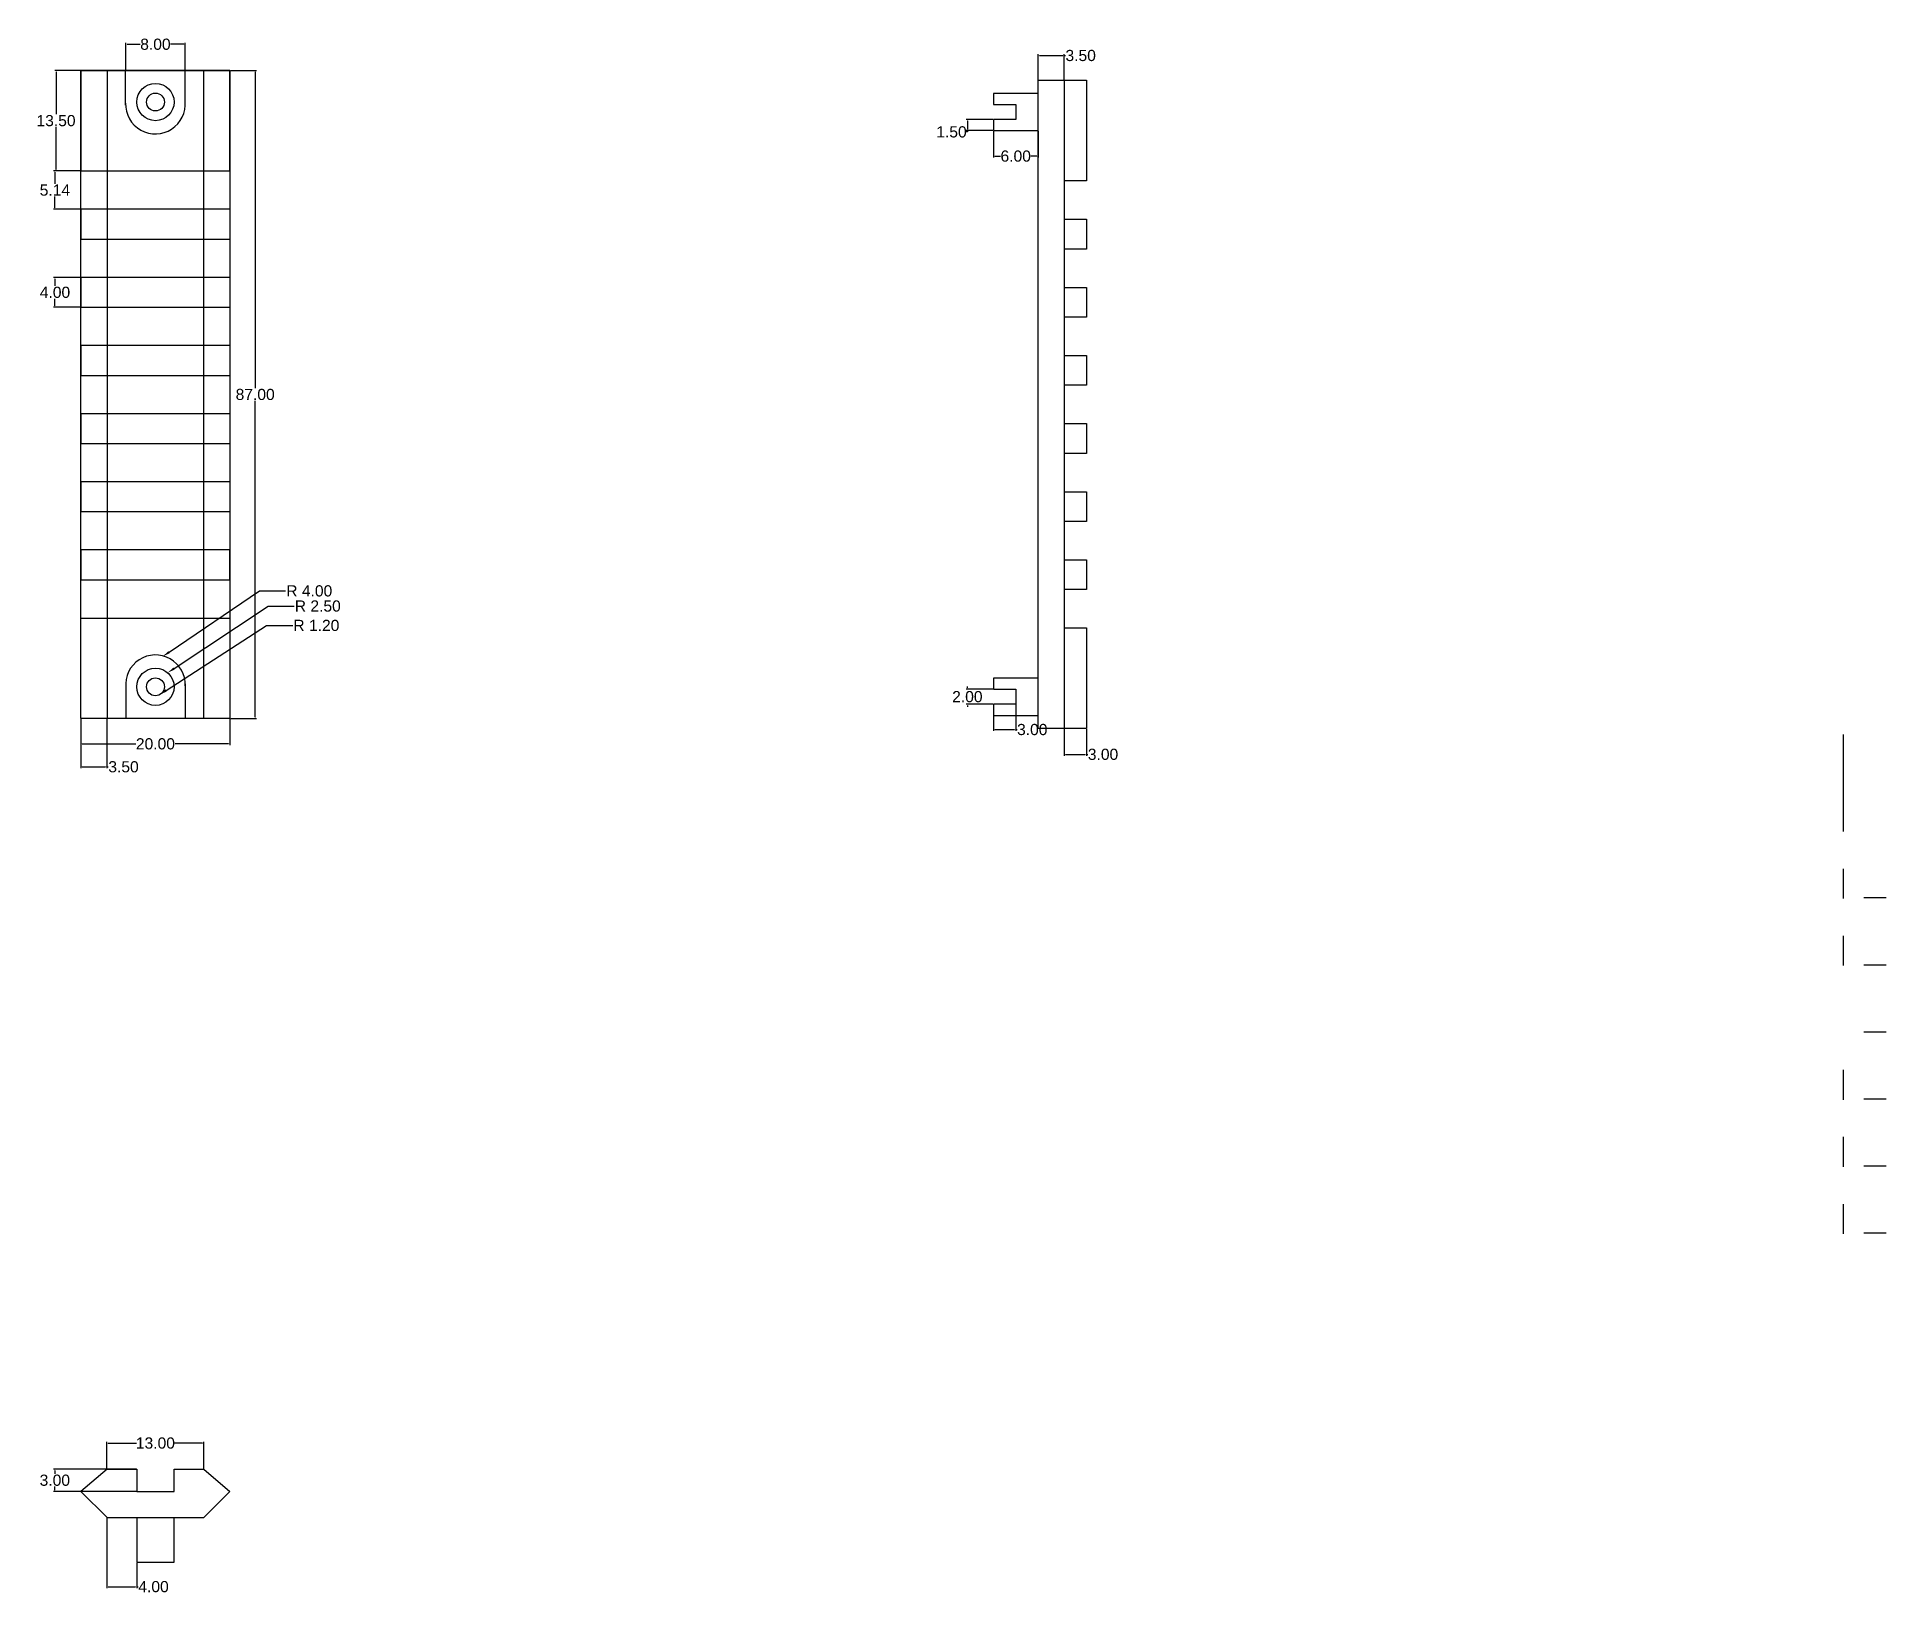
# Model space of a CAD drawing. Header units: millimetres. Extents: x 53 to 302, y 35 to 244.
import ezdxf
from ezdxf import colors
from ezdxf.entities.mleader import LeaderData, LeaderLine
from ezdxf.math import Vec2, Vec3

# ---------------------------------------------------------------- set-up
doc = ezdxf.new("R2010")
doc.units = ezdxf.units.MM
doc.header["$MEASUREMENT"] = 0
for name, color, linetype in [('atașare pe pistol', 6, 'Continuous'), ('corpul principal', 221, 'Continuous'), ('dimensiuni', 92, 'Continuous'), ('Layer2', 6, 'Continuous'), ('parte superioara', 221, 'Continuous'), ('șina', 5, 'Continuous')]:
    doc.layers.add(name, color=color, linetype=linetype)
doc.styles.get("Standard").update_dxf_attribs({"font": 'arial.ttf'})
doc.dimstyles.get("Standard").update_dxf_attribs({"dimtxt": 0.18, "dimasz": 0.18, "dimexe": 0.18, "dimexo": 0.0625, "dimgap": 0.09, "dimtad": 0, "dimtih": 1, "dimtoh": 1, "dimdec": 4, "dimzin": 0, "dimdsep": 46, "dimtxsty": 'Standard', "dimcen": 0.09, "dimadec": 0, "dimazin": 0, "dimtfac": 1, "dimtdec": 4, "dimtofl": 0, "dimtmove": 0, "dimatfit": 3, "dimfxl": 1, "dimtolj": 1, "dimtzin": 0, "dimarcsym": 0})

# ---------------------------------------------------------------- blocks, each defined once
blk = doc.blocks.new('*D2')
at = {"layer": 'Defpoints', "color": 0, "transparency": 16777216}
for p in [(79.27, 239.96), (79.27, 152.96), (82.66, 152.96)]:
    blk.add_point(p, dxfattribs=at)
at = {"layer": 'dimensiuni', "color": 0, "lineweight": -2, "transparency": 16777216}
for p, q in [((79.34, 239.96), (82.84, 239.96)), ((82.66, 239.78), (82.66, 197.31)), ((82.66, 153.14), (82.66, 195.6)), ((79.34, 152.96), (82.84, 152.96))]:
    blk.add_line(p, q, dxfattribs=at)
at = {"layer": 'dimensiuni', "color": 0, "transparency": 16777216}
for points in [[(82.63, 239.78), (82.69, 239.78), (82.66, 239.96)], [(82.63, 153.14), (82.69, 153.14), (82.66, 152.96)]]:
    blk.add_solid(points, dxfattribs=at)
at = {"layer": 'dimensiuni', "color": 0, "transparency": 16777216, "insert": (82.66, 196.46), "char_height": 1.5, "attachment_point": 5}
blk.add_mtext('\\A1;87.00', dxfattribs=at)
blk = doc.blocks.new('*D3')
at = {"layer": 'Defpoints', "color": 0, "transparency": 16777216}
for p in [(59.27, 239.96), (55.93, 226.46), (59.27, 226.46)]:
    blk.add_point(p, dxfattribs=at)
at = {"layer": 'dimensiuni', "color": 0, "lineweight": -2, "transparency": 16777216}
for p, q in [((59.21, 239.96), (55.75, 239.96)), ((55.93, 239.78), (55.93, 234.07)), ((55.93, 226.64), (55.93, 232.35)), ((59.21, 226.46), (55.75, 226.46))]:
    blk.add_line(p, q, dxfattribs=at)
at = {"layer": 'dimensiuni', "color": 0, "transparency": 16777216}
for points in [[(55.9, 239.78), (55.96, 239.78), (55.93, 239.96)], [(55.9, 226.64), (55.96, 226.64), (55.93, 226.46)]]:
    blk.add_solid(points, dxfattribs=at)
at = {"layer": 'dimensiuni', "color": 0, "transparency": 16777216, "insert": (55.93, 233.21), "char_height": 1.5, "attachment_point": 5}
blk.add_mtext('\\A1;13.50', dxfattribs=at)
blk = doc.blocks.new('*D4')
at = {"layer": 'Defpoints', "color": 0, "transparency": 16777216}
for p in [(59.27, 212.17), (55.79, 208.17), (59.27, 208.17)]:
    blk.add_point(p, dxfattribs=at)
at = {"layer": 'dimensiuni', "color": 0, "lineweight": -2, "transparency": 16777216}
for p, q in [((59.21, 212.17), (55.61, 212.17)), ((55.79, 211.99), (55.79, 211.03)), ((55.79, 208.35), (55.79, 209.32)), ((59.21, 208.17), (55.61, 208.17))]:
    blk.add_line(p, q, dxfattribs=at)
at = {"layer": 'dimensiuni', "color": 0, "transparency": 16777216}
for points in [[(55.76, 211.99), (55.82, 211.99), (55.79, 212.17)], [(55.76, 208.35), (55.82, 208.35), (55.79, 208.17)]]:
    blk.add_solid(points, dxfattribs=at)
at = {"layer": 'dimensiuni', "color": 0, "transparency": 16777216, "insert": (55.79, 210.17), "char_height": 1.5, "attachment_point": 5}
blk.add_mtext('\\A1;4.00', dxfattribs=at)
blk = doc.blocks.new('*D5')
at = {"layer": 'Defpoints', "color": 0, "transparency": 16777216}
for p in [(59.27, 226.46), (55.78, 221.32), (59.27, 221.32)]:
    blk.add_point(p, dxfattribs=at)
at = {"layer": 'dimensiuni', "color": 0, "lineweight": -2, "transparency": 16777216}
for p, q in [((59.21, 226.46), (55.6, 226.46)), ((55.78, 226.28), (55.78, 224.74)), ((59.21, 221.32), (55.6, 221.32)), ((55.78, 221.5), (55.78, 223.03))]:
    blk.add_line(p, q, dxfattribs=at)
at = {"layer": 'dimensiuni', "color": 0, "transparency": 16777216}
for points in [[(55.75, 226.28), (55.81, 226.28), (55.78, 226.46)], [(55.75, 221.5), (55.81, 221.5), (55.78, 221.32)]]:
    blk.add_solid(points, dxfattribs=at)
at = {"layer": 'dimensiuni', "color": 0, "transparency": 16777216, "insert": (55.78, 223.89), "char_height": 1.5, "attachment_point": 5}
blk.add_mtext('\\A1;5.14', dxfattribs=at)
blk = doc.blocks.new('*D6')
at = {"layer": 'Defpoints', "color": 0, "transparency": 16777216}
for p in [(73.26, 243.46), (65.28, 239.98), (73.26, 239.96)]:
    blk.add_point(p, dxfattribs=at)
at = {"layer": 'dimensiuni', "color": 0, "lineweight": -2, "transparency": 16777216}
for p, q in [((65.28, 240.05), (65.28, 243.64)), ((65.46, 243.46), (67.23, 243.46)), ((73.08, 243.46), (71.3, 243.46)), ((73.26, 240.02), (73.26, 243.64))]:
    blk.add_line(p, q, dxfattribs=at)
at = {"layer": 'dimensiuni', "color": 0, "transparency": 16777216}
for points in [[(65.46, 243.49), (65.46, 243.43), (65.28, 243.46)], [(73.08, 243.49), (73.08, 243.43), (73.26, 243.46)]]:
    blk.add_solid(points, dxfattribs=at)
at = {"layer": 'dimensiuni', "color": 0, "transparency": 16777216, "insert": (69.27, 243.46), "char_height": 1.5, "attachment_point": 5}
blk.add_mtext('\\A1;{\\fArial|b0|i0|c238|p34;8.00}', dxfattribs=at)
blk = doc.blocks.new('*D7')
at = {"layer": 'Defpoints', "color": 0, "transparency": 16777216}
for p in [(181.74, 231.88), (187.74, 231.88), (181.74, 228.45)]:
    blk.add_point(p, dxfattribs=at)
at = {"layer": 'dimensiuni', "color": 0, "lineweight": -2, "transparency": 16777216}
for p, q in [((181.74, 231.81), (181.74, 228.27)), ((187.74, 231.81), (187.74, 228.27)), ((181.92, 228.45), (182.7, 228.45)), ((187.56, 228.45), (186.78, 228.45))]:
    blk.add_line(p, q, dxfattribs=at)
at = {"layer": 'dimensiuni', "color": 0, "transparency": 16777216}
for points in [[(181.92, 228.48), (181.92, 228.42), (181.74, 228.45)], [(187.56, 228.48), (187.56, 228.42), (187.74, 228.45)]]:
    blk.add_solid(points, dxfattribs=at)
at = {"layer": 'dimensiuni', "color": 0, "transparency": 16777216, "insert": (184.74, 228.45), "char_height": 1.5, "attachment_point": 5}
blk.add_mtext('\\A1;6.00', dxfattribs=at)
blk = doc.blocks.new('*D8')
at = {"layer": 'Defpoints', "color": 0, "transparency": 16777216}
for p in [(181.74, 233.38), (178.27, 231.88), (181.74, 231.88)]:
    blk.add_point(p, dxfattribs=at)
at = {"layer": 'dimensiuni', "color": 0, "lineweight": -2, "transparency": 16777216}
for p, q in [((181.68, 233.38), (178.09, 233.38)), ((181.68, 231.88), (178.09, 231.88)), ((178.27, 231.7), (178.09, 231.7)), ((178.27, 233.2), (178.27, 232.06)), ((178.27, 231.88), (178.27, 231.7))]:
    blk.add_line(p, q, dxfattribs=at)
at = {"layer": 'dimensiuni', "color": 0, "transparency": 16777216}
for points in [[(178.24, 233.2), (178.3, 233.2), (178.27, 233.38)], [(178.24, 232.06), (178.3, 232.06), (178.27, 231.88)]]:
    blk.add_solid(points, dxfattribs=at)
at = {"layer": 'dimensiuni', "color": 0, "transparency": 16777216, "insert": (176.12, 231.7), "char_height": 1.5, "attachment_point": 5}
blk.add_mtext('\\A1;1.50', dxfattribs=at)
blk = doc.blocks.new('*D9')
at = {"layer": 'Defpoints', "color": 0, "transparency": 16777216}
for p in [(181.74, 156.9), (178.25, 154.9), (181.74, 154.9)]:
    blk.add_point(p, dxfattribs=at)
at = {"layer": 'dimensiuni', "color": 0, "lineweight": -2, "transparency": 16777216}
for p, q in [((181.68, 156.9), (178.07, 156.9)), ((178.25, 157.08), (178.25, 157.26)), ((181.68, 154.9), (178.07, 154.9)), ((178.25, 154.72), (178.25, 154.54))]:
    blk.add_line(p, q, dxfattribs=at)
at = {"layer": 'dimensiuni', "color": 0, "transparency": 16777216}
for points in [[(178.22, 157.08), (178.28, 157.08), (178.25, 156.9)], [(178.22, 154.72), (178.28, 154.72), (178.25, 154.9)]]:
    blk.add_solid(points, dxfattribs=at)
at = {"layer": 'dimensiuni', "color": 0, "transparency": 16777216, "insert": (178.25, 155.9), "char_height": 1.5, "attachment_point": 5}
blk.add_mtext('\\A1;2.00', dxfattribs=at)
blk = doc.blocks.new('*D10')
at = {"layer": 'Defpoints', "color": 0, "transparency": 16777216}
for p in [(181.74, 154.9), (184.74, 154.9), (184.74, 151.49)]:
    blk.add_point(p, dxfattribs=at)
at = {"layer": 'dimensiuni', "color": 0, "lineweight": -2, "transparency": 16777216}
for p, q in [((181.74, 154.84), (181.74, 151.31)), ((184.74, 154.84), (184.74, 151.31)), ((181.92, 151.49), (184.56, 151.49)), ((184.74, 151.49), (184.92, 151.49))]:
    blk.add_line(p, q, dxfattribs=at)
at = {"layer": 'dimensiuni', "color": 0, "transparency": 16777216}
for points in [[(181.92, 151.52), (181.92, 151.46), (181.74, 151.49)], [(184.56, 151.52), (184.56, 151.46), (184.74, 151.49)]]:
    blk.add_solid(points, dxfattribs=at)
at = {"layer": 'dimensiuni', "color": 0, "transparency": 16777216, "insert": (186.96, 151.49), "char_height": 1.5, "attachment_point": 5}
blk.add_mtext('\\A1;3.00', dxfattribs=at)
blk = doc.blocks.new('*D12')
at = {"layer": 'Defpoints', "color": 0, "transparency": 16777216}
for p in [(62.77, 45.74), (66.78, 39.74), (66.78, 36.46)]:
    blk.add_point(p, dxfattribs=at)
at = {"layer": 'dimensiuni', "color": 0, "lineweight": -2, "transparency": 16777216}
for p, q in [((62.77, 45.68), (62.77, 36.28)), ((66.78, 39.68), (66.78, 36.28)), ((62.95, 36.46), (66.6, 36.46)), ((66.78, 36.46), (66.96, 36.46))]:
    blk.add_line(p, q, dxfattribs=at)
at = {"layer": 'dimensiuni', "color": 0, "transparency": 16777216}
for points in [[(62.95, 36.49), (62.95, 36.43), (62.77, 36.46)], [(66.6, 36.49), (66.6, 36.43), (66.78, 36.46)]]:
    blk.add_solid(points, dxfattribs=at)
at = {"layer": 'dimensiuni', "color": 0, "transparency": 16777216, "insert": (69.02, 36.46), "char_height": 1.5, "attachment_point": 5}
blk.add_mtext('\\A1;4.00', dxfattribs=at)
blk = doc.blocks.new('*D13')
at = {"layer": 'Defpoints', "color": 0, "transparency": 16777216}
for p in [(66.78, 52.24), (55.77, 49.24), (66.78, 49.24)]:
    blk.add_point(p, dxfattribs=at)
at = {"layer": 'dimensiuni', "color": 0, "lineweight": -2, "transparency": 16777216}
for p, q in [((66.71, 52.24), (55.59, 52.24)), ((55.77, 52.06), (55.77, 51.6)), ((55.77, 49.42), (55.77, 49.89)), ((66.71, 49.24), (55.59, 49.24))]:
    blk.add_line(p, q, dxfattribs=at)
at = {"layer": 'dimensiuni', "color": 0, "transparency": 16777216}
for points in [[(55.74, 52.06), (55.8, 52.06), (55.77, 52.24)], [(55.74, 49.42), (55.8, 49.42), (55.77, 49.24)]]:
    blk.add_solid(points, dxfattribs=at)
at = {"layer": 'dimensiuni', "color": 0, "transparency": 16777216, "insert": (55.77, 50.74), "char_height": 1.5, "attachment_point": 5}
blk.add_mtext('\\A1;3.00', dxfattribs=at)
blk = doc.blocks.new('*D14')
at = {"layer": 'Defpoints', "color": 0, "transparency": 16777216}
for p in [(59.27, 152.96), (79.27, 152.96), (79.27, 149.57)]:
    blk.add_point(p, dxfattribs=at)
at = {"layer": 'dimensiuni', "color": 0, "lineweight": -2, "transparency": 16777216}
for p, q in [((59.27, 152.9), (59.27, 149.39)), ((79.27, 152.9), (79.27, 149.39)), ((59.45, 149.57), (66.64, 149.57)), ((79.09, 149.57), (71.91, 149.57))]:
    blk.add_line(p, q, dxfattribs=at)
at = {"layer": 'dimensiuni', "color": 0, "transparency": 16777216}
for points in [[(59.45, 149.6), (59.45, 149.54), (59.27, 149.57)], [(79.09, 149.6), (79.09, 149.54), (79.27, 149.57)]]:
    blk.add_solid(points, dxfattribs=at)
at = {"layer": 'dimensiuni', "color": 0, "transparency": 16777216, "insert": (69.27, 149.57), "char_height": 1.5, "attachment_point": 5}
blk.add_mtext('\\A1;20.00', dxfattribs=at)
blk = doc.blocks.new('*D15')
at = {"layer": 'Defpoints', "color": 0, "transparency": 16777216}
for p in [(59.27, 152.96), (62.77, 152.96), (62.77, 146.49)]:
    blk.add_point(p, dxfattribs=at)
at = {"layer": 'dimensiuni', "color": 0, "lineweight": -2, "transparency": 16777216}
for p, q in [((59.27, 152.9), (59.27, 146.31)), ((62.77, 152.9), (62.77, 146.31)), ((59.45, 146.49), (62.59, 146.49)), ((62.77, 146.49), (62.95, 146.49))]:
    blk.add_line(p, q, dxfattribs=at)
at = {"layer": 'dimensiuni', "color": 0, "transparency": 16777216}
for points in [[(59.45, 146.52), (59.45, 146.46), (59.27, 146.49)], [(62.59, 146.52), (62.59, 146.46), (62.77, 146.49)]]:
    blk.add_solid(points, dxfattribs=at)
at = {"layer": 'dimensiuni', "color": 0, "transparency": 16777216, "insert": (64.99, 146.49), "char_height": 1.5, "attachment_point": 5}
blk.add_mtext('\\A1;3.50', dxfattribs=at)
blk = doc.blocks.new('*D16')
at = {"layer": 'Defpoints', "color": 0, "transparency": 16777216}
for p in [(191.24, 241.95), (187.74, 238.63), (191.24, 238.63)]:
    blk.add_point(p, dxfattribs=at)
at = {"layer": 'dimensiuni', "color": 0, "lineweight": -2, "transparency": 16777216}
for p, q in [((187.74, 238.69), (187.74, 242.13)), ((187.92, 241.95), (191.06, 241.95)), ((191.24, 238.69), (191.24, 242.13)), ((191.24, 241.95), (191.42, 241.95))]:
    blk.add_line(p, q, dxfattribs=at)
at = {"layer": 'dimensiuni', "color": 0, "transparency": 16777216}
for points in [[(187.92, 241.98), (187.92, 241.92), (187.74, 241.95)], [(191.06, 241.98), (191.06, 241.92), (191.24, 241.95)]]:
    blk.add_solid(points, dxfattribs=at)
at = {"layer": 'dimensiuni', "color": 0, "transparency": 16777216, "insert": (193.46, 241.95), "char_height": 1.5, "attachment_point": 5}
blk.add_mtext('\\A1;3.50', dxfattribs=at)
blk = doc.blocks.new('*D17')
at = {"layer": 'Defpoints', "color": 0, "transparency": 16777216}
for p in [(191.24, 151.63), (194.24, 151.63), (194.24, 148.16)]:
    blk.add_point(p, dxfattribs=at)
at = {"layer": 'dimensiuni', "color": 0, "lineweight": -2, "transparency": 16777216}
for p, q in [((191.24, 151.56), (191.24, 147.98)), ((194.24, 151.56), (194.24, 147.98)), ((191.42, 148.16), (194.06, 148.16)), ((194.24, 148.16), (194.42, 148.16))]:
    blk.add_line(p, q, dxfattribs=at)
at = {"layer": 'dimensiuni', "color": 0, "transparency": 16777216}
for points in [[(191.42, 148.19), (191.42, 148.13), (191.24, 148.16)], [(194.06, 148.19), (194.06, 148.13), (194.24, 148.16)]]:
    blk.add_solid(points, dxfattribs=at)
at = {"layer": 'dimensiuni', "color": 0, "transparency": 16777216, "insert": (196.46, 148.16), "char_height": 1.5, "attachment_point": 5}
blk.add_mtext('\\A1;3.00', dxfattribs=at)
blk = doc.blocks.new('*D18')
at = {"layer": 'Defpoints', "color": 0, "transparency": 16777216}
for p in [(62.77, 55.73), (62.77, 52.24), (75.77, 52.24)]:
    blk.add_point(p, dxfattribs=at)
at = {"layer": 'dimensiuni', "color": 0, "lineweight": -2, "transparency": 16777216}
for p, q in [((62.77, 52.31), (62.77, 55.91)), ((62.95, 55.73), (66.73, 55.73)), ((75.59, 55.73), (71.82, 55.73)), ((75.77, 52.31), (75.77, 55.91))]:
    blk.add_line(p, q, dxfattribs=at)
at = {"layer": 'dimensiuni', "color": 0, "transparency": 16777216}
for points in [[(62.95, 55.76), (62.95, 55.7), (62.77, 55.73)], [(75.59, 55.76), (75.59, 55.7), (75.77, 55.73)]]:
    blk.add_solid(points, dxfattribs=at)
at = {"layer": 'dimensiuni', "color": 0, "transparency": 16777216, "insert": (69.27, 55.73), "char_height": 1.5, "attachment_point": 5}
blk.add_mtext('\\A1;13.00', dxfattribs=at)

msp = doc.modelspace()

# ---------------------------------------------------------------- linework, layer by layer
at = {"layer": 'atașare pe pistol'}
for p, q in [((59.275, 239.959), (59.275, 226.459)), ((79.275, 239.959), (59.275, 239.959)), ((65.277, 235.303), (65.277, 239.984)), ((73.257, 235.06), (73.257, 239.984)), ((79.275, 226.459), (79.275, 239.959)), ((191.241, 238.626), (194.241, 238.626)), ((194.241, 238.626), (194.241, 225.126)), ((187.741, 236.875), (181.741, 236.875)), ((181.741, 236.875), (181.741, 235.375)), ((181.741, 235.375), (184.741, 235.375)), ((184.741, 233.375), (181.741, 233.375)), ((181.741, 233.375), (181.741, 231.876)), ((184.741, 235.375), (184.741, 233.375)), ((181.741, 231.876), (187.741, 231.876)), ((59.275, 226.459), (79.275, 226.459)), ((194.241, 225.126), (191.241, 225.126)), ((59.275, 152.959), (59.275, 166.459)), ((59.275, 166.459), (79.275, 166.459)), ((79.275, 166.459), (79.275, 152.959)), ((191.241, 165.126), (194.241, 165.126)), ((194.241, 165.126), (194.241, 151.626)), ((65.292, 157.882), (65.292, 152.959)), ((73.272, 157.64), (73.272, 152.959)), ((187.741, 158.4), (181.741, 158.4)), ((181.741, 158.4), (181.741, 156.9)), ((181.741, 156.9), (184.741, 156.9)), ((184.741, 156.9), (184.741, 154.9)), ((184.741, 154.9), (181.741, 154.9)), ((181.741, 154.9), (181.741, 153.402)), ((79.275, 152.959), (59.275, 152.959)), ((181.741, 153.402), (187.741, 153.402)), ((194.241, 151.626), (191.241, 151.626)), ((62.775, 52.243), (59.275, 49.243)), ((62.775, 52.243), (66.776, 52.243)), ((66.776, 52.243), (66.776, 49.243)), ((71.774, 49.243), (71.774, 52.243)), ((71.774, 52.243), (75.775, 52.243)), ((75.775, 52.243), (79.275, 49.243)), ((59.275, 49.243), (62.775, 45.743)), ((66.776, 49.243), (71.774, 49.243)), ((79.275, 49.243), (75.775, 45.743)), ((62.775, 45.743), (75.775, 45.743)), ((66.776, 45.743), (66.776, 39.743)), ((71.774, 39.743), (71.774, 45.743)), ((66.776, 39.743), (71.774, 39.743))]:
    msp.add_line(p, q, dxfattribs=at)
for centre, radius in [((69.275, 235.709), 2.5), ((69.275, 235.709), 1.2), ((69.275, 157.234), 2.5), ((69.275, 157.234), 1.2)]:
    msp.add_circle(centre, radius, dxfattribs=at)
for centre, start, end in [((69.275, 235.434), 178.12907, 5.35764), ((69.275, 157.509), 358.12907, 185.35764)]:
    msp.add_arc(centre, 4, start, end, dxfattribs=at)
at = {"layer": 'corpul principal'}
for p, q in [((62.775, 239.959), (62.775, 152.959)), ((75.775, 152.959), (75.775, 239.959)), ((187.741, 238.626), (191.241, 238.626)), ((187.741, 151.626), (187.741, 238.626)), ((191.241, 238.626), (191.241, 151.626)), ((191.241, 151.626), (187.741, 151.626))]:
    msp.add_line(p, q, dxfattribs=at)
msp.add_lwpolyline([(59.275, 239.959), (79.275, 239.959), (79.275, 152.959), (59.275, 152.959)], close=True, dxfattribs=at)
at = {"layer": 'Layer2'}
for p, q in [((295.786, 150.818, 3.81), (295.786, 137.818, 3.81)), ((295.786, 150.818, 0.31), (295.786, 138.265, 3.69)), ((295.786, 150.818, 0.31), (295.786, 137.818, 0.31)), ((295.786, 150.818, 3.81), (295.786, 137.818, 3.81)), ((295.786, 132.818, 3.81), (295.786, 128.818, 3.81)), ((295.786, 123.818, 3.81), (295.786, 119.818, 3.81)), ((295.786, 105.818, 3.81), (295.786, 101.818, 3.81)), ((295.786, 96.818, 3.81), (295.786, 92.818, 3.81)), ((295.786, 87.818, 3.81), (295.786, 83.818, 3.81))]:
    msp.add_line(p, q, dxfattribs=at)
at = {"layer": 'parte superioara', "extrusion": (1.22465e-16, -1, 0)}
for p, q in [((301.554, 128.889, 4.31), (298.584, 128.889, 3.893)), ((301.554, 119.889, 4.31), (298.584, 119.889, 3.893)), ((301.554, 110.889, 4.31), (298.584, 110.889, 3.893)), ((301.554, 101.889, 4.31), (298.584, 101.889, 3.893)), ((301.554, 92.889, 4.31), (298.584, 92.889, 3.893)), ((301.554, 83.889, 4.31), (298.584, 83.889, 3.893))]:
    msp.add_line(p, q, dxfattribs=at)
at = {"layer": 'șina'}
for p, q in [((79.275, 221.316), (59.275, 221.316)), ((59.275, 221.316), (59.275, 217.316)), ((79.275, 221.316), (79.275, 217.316)), ((191.241, 219.983), (194.241, 219.983)), ((194.241, 219.983), (194.241, 215.983)), ((59.275, 217.316), (79.275, 217.316)), ((194.241, 215.983), (191.241, 215.983)), ((79.275, 212.173), (59.275, 212.173)), ((59.275, 212.173), (59.275, 208.173)), ((79.275, 212.173), (79.275, 208.173)), ((191.241, 210.84), (194.241, 210.84)), ((194.241, 210.84), (194.241, 206.84)), ((59.275, 208.173), (79.275, 208.173)), ((194.241, 206.84), (191.241, 206.84)), ((79.275, 203.031), (59.275, 203.031)), ((59.275, 203.031), (59.275, 199.031)), ((79.275, 203.031), (79.275, 199.031)), ((191.241, 201.697), (194.241, 201.697)), ((194.241, 201.697), (194.241, 197.697)), ((59.275, 199.031), (79.275, 199.031)), ((194.241, 197.697), (191.241, 197.697)), ((79.275, 193.888), (59.275, 193.888)), ((59.275, 193.888), (59.275, 189.888)), ((79.275, 193.888), (79.275, 189.888)), ((191.241, 192.555), (194.241, 192.555)), ((194.241, 192.555), (194.241, 188.555)), ((59.275, 189.888), (79.275, 189.888)), ((194.241, 188.555), (191.241, 188.555)), ((79.275, 184.745), (59.275, 184.745)), ((59.275, 184.745), (59.275, 180.745)), ((79.275, 184.745), (79.275, 180.745)), ((191.241, 183.412), (194.241, 183.412)), ((194.241, 183.412), (194.241, 179.412)), ((59.275, 180.745), (79.275, 180.745)), ((194.241, 179.412), (191.241, 179.412)), ((79.275, 175.602), (59.275, 175.602)), ((59.275, 175.602), (59.275, 171.602)), ((79.275, 171.602), (79.275, 175.602)), ((191.241, 174.269), (194.241, 174.269)), ((194.241, 174.269), (194.241, 170.269)), ((59.275, 171.602), (79.275, 171.602)), ((194.241, 170.269), (191.241, 170.269))]:
    msp.add_line(p, q, dxfattribs=at)

# ---------------------------------------------------------------- dimensions: what is measured, and where the dimension line sits
at = {"layer": 'dimensiuni'}
dim = msp.add_linear_dim(base=(73.257, 243.458), p1=(65.277, 239.984), p2=(73.257, 239.959), text='{\\fArial|b0|i0|c238|p34;8.00}', dimstyle='Standard', override={"dimtxt": 1.5, "dimdec": 2}, dxfattribs=at)
dim.commit()
dim.dimension.update_dxf_attribs({"geometry": '*D6', "text_midpoint": (69.267, 243.458)})
for base, p1, p2, picture, middle in [((191.241, 241.951), (187.741, 238.626), (191.241, 238.626), '*D16', (193.456, 241.951)), ((181.741, 228.455), (187.741, 231.876), (181.741, 231.876), '*D7', (184.741, 228.455)), ((184.741, 151.489), (181.741, 154.9), (184.741, 154.9), '*D10', (186.956, 151.489)), ((79.275, 149.567), (59.275, 152.959), (79.275, 152.959), '*D14', (69.275, 149.567)), ((62.775, 146.486), (59.275, 152.959), (62.775, 152.959), '*D15', (64.99, 146.486)), ((194.241, 148.156), (191.241, 151.626), (194.241, 151.626), '*D17', (196.456, 148.156)), ((62.775, 55.733), (75.775, 52.243), (62.775, 52.243), '*D18', (69.275, 55.733)), ((66.776, 36.461), (62.775, 45.743), (66.776, 39.743), '*D12', (69.022, 36.461))]:
    dim = msp.add_linear_dim(base=base, p1=p1, p2=p2, dimstyle='Standard', override={"dimtxt": 1.5, "dimdec": 2}, dxfattribs=at)
    dim.commit()
    dim.dimension.update_dxf_attribs({"geometry": picture, "text_midpoint": middle})
for base, p1, p2, picture, middle in [((55.93, 226.459), (59.275, 239.959), (59.275, 226.459), '*D3', (55.93, 233.209)), ((82.66, 152.959), (79.275, 239.959), (79.275, 152.959), '*D2', (82.66, 196.459)), ((178.265, 231.876), (181.741, 233.375), (181.741, 231.876), '*D8', (176.12, 231.696)), ((55.777, 221.316), (59.275, 226.459), (59.275, 221.316), '*D5', (55.777, 223.888)), ((55.786, 208.173), (59.275, 212.173), (59.275, 208.173), '*D4', (55.786, 210.173)), ((178.246, 154.9), (181.741, 156.9), (181.741, 154.9), '*D9', (178.246, 155.9))]:
    dim = msp.add_linear_dim(base=base, p1=p1, p2=p2, angle=90, dimstyle='Standard', override={"dimtxt": 1.5, "dimdec": 2}, dxfattribs=at)
    dim.commit()
    dim.dimension.update_dxf_attribs({"geometry": picture, "text_midpoint": middle})
dim = msp.add_linear_dim(base=(55.775, 49.243), p1=(66.776, 52.243), p2=(66.776, 49.243), angle=90, dimstyle='Standard', override={"dimtxt": 1.5, "dimdec": 2}, dxfattribs=at)
dim.commit()
dim.dimension.update_dxf_attribs({"geometry": '*D13', "text_midpoint": (55.775, 50.743), "dimtype": 160})

# ---------------------------------------------------------------- leaders
ml = msp.add_multileader_mtext('Standard', dxfattribs=at)
ml.set_content('{\\fArial|b0|i0|c238|p34;R 4.00}', color=256)
ml.set_leader_properties()
ml.build(insert=Vec2(0, 0))
ml.multileader.update_dxf_attribs({"dogleg_length": 3.5, "arrow_head_size": 1})
ctx = ml.context
ctx.base_point, ctx.char_height, ctx.arrow_head_size, ctx.landing_gap_size, ctx.plane_origin = Vec3(86.743, 170.095), 1.5, 1, 0.09, Vec3(70.268, 161.317)
notes = []
notes.append((ctx, [(0, (1, 1, 0), (83.243, 170.095), (1, 0), 3.5, [(0, [(70.268, 161.317)], 0, [])])]))
ctx.mtext.insert, ctx.mtext.flow_direction = Vec3(86.833, 170.858), 5
ml = msp.add_multileader_mtext('Standard', dxfattribs=at)
ml.set_content('{\\fArial|b0|i0|c238|p34;R 2.50}', color=256)
ml.set_leader_properties()
ml.build(insert=Vec2(0, 0))
ml.multileader.update_dxf_attribs({"dogleg_length": 3.5, "arrow_head_size": 1})
ctx = ml.context
ctx.base_point, ctx.char_height, ctx.arrow_head_size, ctx.landing_gap_size, ctx.plane_origin = Vec3(87.887, 168.063), 1.5, 1, 0.09, Vec3(70.934, 159.127)
notes.append((ctx, [(0, (1, 1, 0), (84.387, 168.063), (1, 0), 3.5, [(0, [(70.934, 159.127)], 0, [])])]))
ctx.mtext.insert, ctx.mtext.flow_direction = Vec3(87.977, 168.826), 5
ml = msp.add_multileader_mtext('Standard', dxfattribs=at)
ml.set_content('{\\fArial|b0|i0|c238|p34;R 1.20}', color=256)
ml.set_leader_properties()
ml.build(insert=Vec2(0, 0))
ml.multileader.update_dxf_attribs({"dogleg_length": 3.5, "arrow_head_size": 1})
ctx = ml.context
ctx.base_point, ctx.char_height, ctx.arrow_head_size, ctx.landing_gap_size, ctx.plane_origin = Vec3(87.697, 165.459), 1.5, 1, 0.09, Vec3(69.891, 156.204)
notes.append((ctx, [(0, (1, 1, 0), (84.197, 165.459), (1, 0), 3.5, [(0, [(69.891, 156.204)], 0, [])])]))
ctx.mtext.insert, ctx.mtext.flow_direction = Vec3(87.787, 166.222), 5
for ctx, leaders in notes:
    for number, flags, end, landing, length, lines in leaders:
        leader = LeaderData()
        leader.index, (leader.has_last_leader_line, leader.has_dogleg_vector, leader.attachment_direction) = number, flags
        leader.last_leader_point, leader.dogleg_vector, leader.dogleg_length = Vec3(end), Vec3(landing), length
        for number, points, colour, breaks in lines:
            line = LeaderLine()
            line.index, line.vertices, line.color, line.breaks = number, Vec3.list(points), colors.encode_raw_color(colour), breaks
            leader.lines.append(line)
        ctx.leaders.append(leader)

doc.saveas('drawing.dxf')
